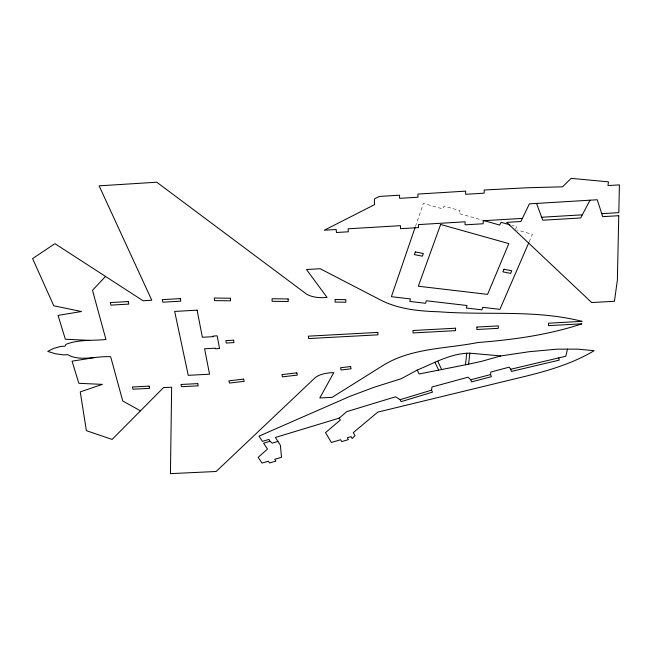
<?xml version="1.0" encoding="UTF-8"?>
<svg xmlns="http://www.w3.org/2000/svg" width="652" height="652" viewBox="0 0 652 652"><rect width="100%" height="100%" fill="white"/><g stroke="black" fill="none" stroke-linecap="round" stroke-linejoin="round"><path stroke-width="0.49" stroke-dasharray="3.26 2.44" d="M415.463 226.48L423.376 203.4L442.749 208.901L444.061 206.089L460.092 210.653L458.747 213.44L482.13 220.083M529.204 241.762L532.415 234.353L517.256 230.05M515.3 229.496L516.743 226.774L511.844 225.38"/><path stroke-width="0.98" d="M277.948 441.437L272.226 443.164L270.091 441.257L263.628 443.213L267.467 449.049L258.168 457.345L262.006 463.075L268.347 461.2L269.537 462.985L275.894 461.103L274.712 459.31L281.525 457.288L280.352 445.177L275.388 437.468L339.219 418.128L346.725 411.648L395.577 396.791L400.108 399.684L401.119 401.64L432.504 392.154L431.534 390.157L431.966 387.019L468.095 377.182L470.768 379.782L471.551 381.893L491.38 376.685L490.63 374.55L490.785 372.056L509.196 367.157L510.728 369.26L511.347 371.436L559.237 360.124L558.699 357.907M465.487 364.802L466.759 353.18M469.839 353.172C451.135 353.148 434.053 363.123 417.223 370.067L419.138 373.979L468.601 364.183L469.839 353.172L500.76 355.951L529.074 351.721L557.142 349.154L577.566 349.13L594.159 350.695C570.264 364.981 543.1 372.153 516.254 378.519L377.818 412.113L353.27 432.626L355.022 435.691L352.17 438.503L351.094 436.628L347.296 437.761L348.38 439.627L341.762 441.591L340.67 439.725L331.395 442.48L325.527 432.643L340.311 420.027L339.195 418.087M567.533 349.073L565.797 356.228L510.728 369.26M415.128 227.442L391.379 296.693L410.458 298.918L409.831 301.452L425.626 303.286L426.278 300.759L467.019 305.511L466.278 308.021L481.926 309.839L482.692 307.337L499.913 309.35L528.805 242.683M590.011 200.197L580.671 217.972L542.749 220.221L536.563 203.424M105.485 276.407L92.502 290.327L105.942 339.488C92.682 340.874 78.525 339.333 65.942 344.346L64.98 346.179L60.954 346.391L53.823 348.315L47.751 351.436L55.567 353.8L63.594 354.884L67.604 354.672C80.253 361.819 96.814 355.78 110.653 356.725L122.747 400.98L140.473 410.841M417.223 370.067L401.33 378.657L373.881 387.361L350.14 396.253L258.991 436.147L262.438 441.388L268.901 439.432L270.091 441.257M500.76 355.951L481.192 361.436L468.601 364.183M400.108 399.684L431.534 390.157M470.768 379.782L490.63 374.55M94.67 357.581L72.07 361.175L78.851 383.311L102.356 384.378L80.253 391.893L86.39 430.67L112.111 439.432L163.505 387.622L171.655 387.207L170.433 473.637L216.179 471.486L315.348 377.5C320.597 373.702 327.467 372.822 333.808 372.61L319.79 397.964L332.145 397.337L382.137 366.017C410.605 347.809 445.952 348.869 478.006 342.504C513.116 339.757 548.308 334.981 581.853 323.84L548.43 325.641L548.642 323.18L582.138 321.371C535.341 309.407 486.783 315.462 439.179 311.795C418.535 311.167 397.345 309.154 378.869 299.121L320.189 268.73L306.481 269.52L327.068 297.442C320.173 297.997 312.65 297.662 306.546 294.117L156.757 182.218L99.12 185.836L151.777 300.238L143.032 300.727L54.923 243.661L32.6 258.591L53.782 305.796L81.459 311.517L58.044 315.405L65.347 339.236L89.731 340.368M522.374 218.396L483.246 220.726L483.148 223.766L465.08 224.842L465.129 221.81L418.437 224.598L418.486 227.613L400.532 228.681L400.442 225.673L348.111 228.795L348.315 231.794L336.44 232.503L336.204 229.512L324.313 230.221L374.558 204.646L374.313 199.561L375.006 198.518L379.456 196.431L399.529 195.192L399.627 198.347L417.981 197.222L417.932 194.068L465.691 191.134L465.634 194.304L484.126 193.171L484.224 190.001L527.321 187.768L562.603 186.814L571.128 178.363L608.446 181.843L607.99 185.584L619.4 184.883L618.813 212.65L601.731 213.669M541.657 217.246L582.326 214.826M509.888 224.826L501.078 222.316L499.668 225.054L483.108 220.36M434.925 362.186L438.657 370.116M437.728 361.127L441.657 369.521M455.569 328.209L455.536 330.645L413.042 332.936L412.993 330.507L455.569 328.209M618.748 215.706L617.379 279.985L614.445 301.297L591.682 302.544L506.669 222.365L520.866 221.517L529.383 203.856L597.24 199.756L602.692 216.66L618.748 215.706M335.161 299.521L335.095 302.08L345.804 302.21L345.886 299.651L335.161 299.521M476.93 327.051L476.856 329.496L498.226 328.347L498.34 325.894L476.93 327.051M415.324 251.933L414.379 254.614L422.398 256.179L423.352 253.498L415.324 251.933M440.638 224.467L418.323 286.22L487.574 294.378L508.821 243.603L440.638 224.467M503.955 269.235L502.847 271.851L510.671 273.375L511.787 270.767L503.955 269.235M243.595 379.114L228.868 380.841L229.52 383.05L244.223 381.33L243.595 379.114M296.799 372.862L281.908 374.615L282.463 376.848L297.328 375.104L296.799 372.862M350.637 366.546L340.58 367.728L341.029 369.986L351.069 368.812L350.637 366.546M128.183 301.566L110.31 302.577L110.97 305.112L128.811 304.101L128.183 301.566M180.27 298.624L162.291 299.643L162.853 302.186L180.791 301.175L180.27 298.624M197.1 310.173L174.671 311.428L188.241 375.324L209.537 374.215L204.598 348.755L215.315 348.184L215.429 348.771L219.512 348.551L217.197 335.837L213.074 336.065L213.18 336.668L202.364 337.255L197.1 310.173M233.579 340.205L225.853 340.621L226.277 343.009L233.978 342.593L233.579 340.205M377.826 332.406L308.355 336.163L308.616 338.567L377.956 334.835L377.826 332.406M149.112 386.131L132.413 386.995L132.992 389.203L149.658 388.339L149.112 386.131M197.76 383.612L180.971 384.484L181.46 386.693L198.216 385.829L197.76 383.612M230.425 298.241L214.329 298.045L214.508 300.605L230.572 300.8L230.425 298.241M288.151 298.95L272.063 298.755L272.128 301.314L288.192 301.509L288.151 298.95"/></g></svg>
